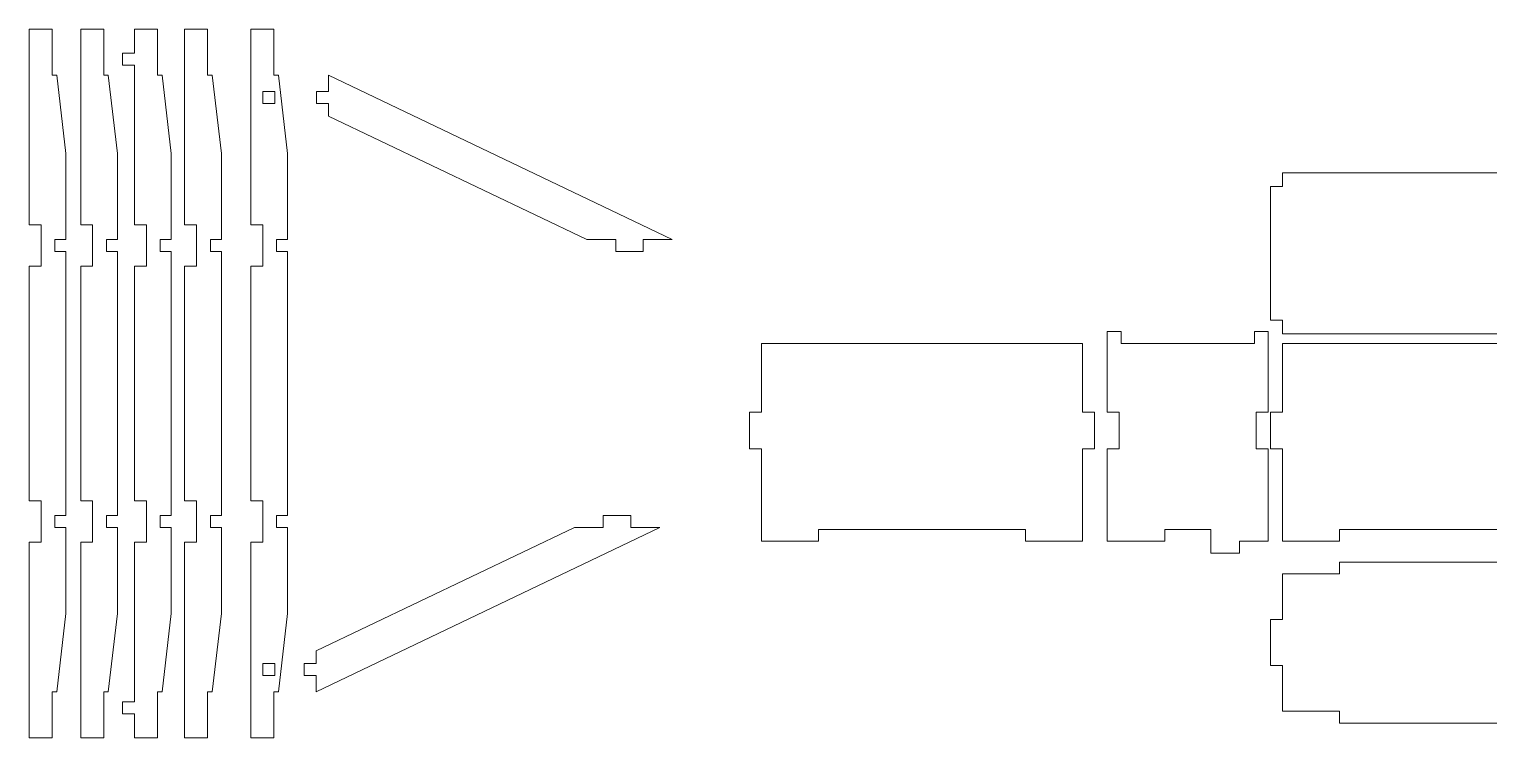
# Model space of a CAD drawing. Header units: centimetres. Extents: x -85 to 118, y -38 to 74.
# Drawn here: x -84.15 to -52.41, y 22.4 to 37.8 of the extents above; entities that cross this region are included whole.
import ezdxf

# ---------------------------------------------------------------- set-up
doc = ezdxf.new("R2010")
doc.units = ezdxf.units.CM
doc.header["$MEASUREMENT"] = 0

msp = doc.modelspace()

# ---------------------------------------------------------------- linework, layer by layer
at = {"lineweight": 9}
for points, knots in [([(-83.64603, 36.80091), (-83.64603, 36.80091), (-83.54603, 36.80091), (-83.54603, 36.80091), (-83.54603, 36.80091), (-83.54603, 36.80091), (-83.34604, 35.10101), (-83.34604, 35.10101), (-83.34604, 35.10101), (-83.34604, 35.10101), (-83.34604, 33.23112), (-83.34604, 33.23112), (-83.34604, 33.23112), (-83.34604, 33.23112), (-83.58603, 33.23112), (-83.58603, 33.23112), (-83.58603, 33.23112), (-83.58603, 33.23112), (-83.58603, 32.97113), (-83.58603, 32.97113), (-83.58603, 32.97113), (-83.58603, 32.97113), (-83.34604, 32.97113), (-83.34604, 32.97113), (-83.34604, 32.97113), (-83.34604, 32.97113), (-83.34604, 27.23147), (-83.34604, 27.23147), (-83.34604, 27.23147), (-83.34604, 27.23147), (-83.58603, 27.23147), (-83.58603, 27.23147), (-83.58603, 27.23147), (-83.58603, 27.23147), (-83.58603, 26.97148), (-83.58603, 26.97148), (-83.58603, 26.97148), (-83.58603, 26.97148), (-83.34604, 26.97148), (-83.34604, 26.97148), (-83.34604, 26.97148), (-83.34604, 26.97148), (-83.34604, 25.10159), (-83.34604, 25.10159), (-83.34604, 25.10159), (-83.34604, 25.10159), (-83.54603, 23.40169), (-83.54603, 23.40169), (-83.54603, 23.40169), (-83.54603, 23.40169), (-83.64603, 23.40169), (-83.64603, 23.40169), (-83.64603, 23.40169), (-83.64603, 23.40169), (-83.64603, 22.40175), (-83.64603, 22.40175), (-83.64603, 22.40175), (-83.64603, 22.40175), (-84.14599, 22.40175), (-84.14599, 22.40175), (-84.14599, 22.40175), (-84.14599, 22.40175), (-84.14599, 26.6515), (-84.14599, 26.6515), (-84.14599, 26.6515), (-84.14599, 26.6515), (-83.88601, 26.6515), (-83.88601, 26.6515), (-83.88601, 26.6515), (-83.88601, 26.6515), (-83.88601, 27.55145), (-83.88601, 27.55145), (-83.88601, 27.55145), (-83.88601, 27.55145), (-84.14599, 27.55145), (-84.14599, 27.55145), (-84.14599, 27.55145), (-84.14599, 27.55145), (-84.14599, 32.65115), (-84.14599, 32.65115), (-84.14599, 32.65115), (-84.14599, 32.65115), (-83.88601, 32.65115), (-83.88601, 32.65115), (-83.88601, 32.65115), (-83.88601, 32.65115), (-83.88601, 33.5511), (-83.88601, 33.5511), (-83.88601, 33.5511), (-83.88601, 33.5511), (-84.14599, 33.5511), (-84.14599, 33.5511), (-84.14599, 33.5511), (-84.14599, 33.5511), (-84.14599, 37.80085), (-84.14599, 37.80085), (-84.14599, 37.80085), (-84.14599, 37.80085), (-83.64603, 37.80085), (-83.64603, 37.80085), (-83.64603, 37.80085), (-83.64603, 37.80085), (-83.64603, 36.80091), (-83.64603, 36.80091)], [0, 0, 0, 0, 0.03703704, 0.03703704, 0.03703704, 0.03703704, 0.07407407, 0.07407407, 0.07407407, 0.07407407, 0.11111111, 0.11111111, 0.11111111, 0.11111111, 0.14814815, 0.14814815, 0.14814815, 0.14814815, 0.18518519, 0.18518519, 0.18518519, 0.18518519, 0.22222222, 0.22222222, 0.22222222, 0.22222222, 0.25925926, 0.25925926, 0.25925926, 0.25925926, 0.2962963, 0.2962963, 0.2962963, 0.2962963, 0.33333333, 0.33333333, 0.33333333, 0.33333333, 0.37037037, 0.37037037, 0.37037037, 0.37037037, 0.40740741, 0.40740741, 0.40740741, 0.40740741, 0.44444444, 0.44444444, 0.44444444, 0.44444444, 0.48148148, 0.48148148, 0.48148148, 0.48148148, 0.51851852, 0.51851852, 0.51851852, 0.51851852, 0.55555556, 0.55555556, 0.55555556, 0.55555556, 0.59259259, 0.59259259, 0.59259259, 0.59259259, 0.62962963, 0.62962963, 0.62962963, 0.62962963, 0.66666667, 0.66666667, 0.66666667, 0.66666667, 0.7037037, 0.7037037, 0.7037037, 0.7037037, 0.74074074, 0.74074074, 0.74074074, 0.74074074, 0.77777778, 0.77777778, 0.77777778, 0.77777778, 0.81481481, 0.81481481, 0.81481481, 0.81481481, 0.85185185, 0.85185185, 0.85185185, 0.85185185, 0.88888889, 0.88888889, 0.88888889, 0.88888889, 0.92592593, 0.92592593, 0.92592593, 0.92592593, 1, 1, 1, 1]), ([(-82.52609, 37.80085), (-82.52609, 37.80085), (-82.52609, 36.80091), (-82.52609, 36.80091), (-82.52609, 36.80091), (-82.52609, 36.80091), (-82.4261, 36.80091), (-82.4261, 36.80091), (-82.4261, 36.80091), (-82.4261, 36.80091), (-82.22611, 35.10101), (-82.22611, 35.10101), (-82.22611, 35.10101), (-82.22611, 35.10101), (-82.22611, 33.23112), (-82.22611, 33.23112), (-82.22611, 33.23112), (-82.22611, 33.23112), (-82.46609, 33.23112), (-82.46609, 33.23112), (-82.46609, 33.23112), (-82.46609, 33.23112), (-82.46609, 32.97113), (-82.46609, 32.97113), (-82.46609, 32.97113), (-82.46609, 32.97113), (-82.22611, 32.97113), (-82.22611, 32.97113), (-82.22611, 32.97113), (-82.22611, 32.97113), (-82.22611, 27.23147), (-82.22611, 27.23147), (-82.22611, 27.23147), (-82.22611, 27.23147), (-82.46609, 27.23147), (-82.46609, 27.23147), (-82.46609, 27.23147), (-82.46609, 27.23147), (-82.46609, 26.97148), (-82.46609, 26.97148), (-82.46609, 26.97148), (-82.46609, 26.97148), (-82.22611, 26.97148), (-82.22611, 26.97148), (-82.22611, 26.97148), (-82.22611, 26.97148), (-82.22611, 25.10159), (-82.22611, 25.10159), (-82.22611, 25.10159), (-82.22611, 25.10159), (-82.4261, 23.40169), (-82.4261, 23.40169), (-82.4261, 23.40169), (-82.4261, 23.40169), (-82.52609, 23.40169), (-82.52609, 23.40169), (-82.52609, 23.40169), (-82.52609, 23.40169), (-82.52609, 22.40175), (-82.52609, 22.40175), (-82.52609, 22.40175), (-82.52609, 22.40175), (-83.02606, 22.40175), (-83.02606, 22.40175), (-83.02606, 22.40175), (-83.02606, 22.40175), (-83.02606, 26.6515), (-83.02606, 26.6515), (-83.02606, 26.6515), (-83.02606, 26.6515), (-82.76608, 26.6515), (-82.76608, 26.6515), (-82.76608, 26.6515), (-82.76608, 26.6515), (-82.76608, 27.55145), (-82.76608, 27.55145), (-82.76608, 27.55145), (-82.76608, 27.55145), (-83.02606, 27.55145), (-83.02606, 27.55145), (-83.02606, 27.55145), (-83.02606, 27.55145), (-83.02606, 32.65115), (-83.02606, 32.65115), (-83.02606, 32.65115), (-83.02606, 32.65115), (-82.76608, 32.65115), (-82.76608, 32.65115), (-82.76608, 32.65115), (-82.76608, 32.65115), (-82.76608, 33.5511), (-82.76608, 33.5511), (-82.76608, 33.5511), (-82.76608, 33.5511), (-83.02606, 33.5511), (-83.02606, 33.5511), (-83.02606, 33.5511), (-83.02606, 33.5511), (-83.02606, 37.80085), (-83.02606, 37.80085), (-83.02606, 37.80085), (-83.02606, 37.80085), (-82.52609, 37.80085), (-82.52609, 37.80085)], [0, 0, 0, 0, 0.03703704, 0.03703704, 0.03703704, 0.03703704, 0.07407407, 0.07407407, 0.07407407, 0.07407407, 0.11111111, 0.11111111, 0.11111111, 0.11111111, 0.14814815, 0.14814815, 0.14814815, 0.14814815, 0.18518519, 0.18518519, 0.18518519, 0.18518519, 0.22222222, 0.22222222, 0.22222222, 0.22222222, 0.25925926, 0.25925926, 0.25925926, 0.25925926, 0.2962963, 0.2962963, 0.2962963, 0.2962963, 0.33333333, 0.33333333, 0.33333333, 0.33333333, 0.37037037, 0.37037037, 0.37037037, 0.37037037, 0.40740741, 0.40740741, 0.40740741, 0.40740741, 0.44444444, 0.44444444, 0.44444444, 0.44444444, 0.48148148, 0.48148148, 0.48148148, 0.48148148, 0.51851852, 0.51851852, 0.51851852, 0.51851852, 0.55555556, 0.55555556, 0.55555556, 0.55555556, 0.59259259, 0.59259259, 0.59259259, 0.59259259, 0.62962963, 0.62962963, 0.62962963, 0.62962963, 0.66666667, 0.66666667, 0.66666667, 0.66666667, 0.7037037, 0.7037037, 0.7037037, 0.7037037, 0.74074074, 0.74074074, 0.74074074, 0.74074074, 0.77777778, 0.77777778, 0.77777778, 0.77777778, 0.81481481, 0.81481481, 0.81481481, 0.81481481, 0.85185185, 0.85185185, 0.85185185, 0.85185185, 0.88888889, 0.88888889, 0.88888889, 0.88888889, 0.92592593, 0.92592593, 0.92592593, 0.92592593, 1, 1, 1, 1]), ([(-81.25616, 36.80091), (-81.25616, 36.80091), (-81.35616, 36.80091), (-81.35616, 36.80091), (-81.35616, 36.80091), (-81.35616, 36.80091), (-81.35616, 37.80085), (-81.35616, 37.80085), (-81.35616, 37.80085), (-81.35616, 37.80085), (-81.85613, 37.80085), (-81.85613, 37.80085), (-81.85613, 37.80085), (-81.85613, 37.80085), (-81.85613, 37.28088), (-81.85613, 37.28088), (-81.85613, 37.28088), (-81.85613, 37.28088), (-82.11612, 37.28088), (-82.11612, 37.28088), (-82.11612, 37.28088), (-82.11612, 37.28088), (-82.11612, 37.0209), (-82.11612, 37.0209), (-82.11612, 37.0209), (-82.11612, 37.0209), (-81.85613, 37.0209), (-81.85613, 37.0209), (-81.85613, 37.0209), (-81.85613, 37.0209), (-81.85613, 33.5511), (-81.85613, 33.5511), (-81.85613, 33.5511), (-81.85613, 33.5511), (-81.59615, 33.5511), (-81.59615, 33.5511), (-81.59615, 33.5511), (-81.59615, 33.5511), (-81.59615, 32.65115), (-81.59615, 32.65115), (-81.59615, 32.65115), (-81.59615, 32.65115), (-81.85613, 32.65115), (-81.85613, 32.65115), (-81.85613, 32.65115), (-81.85613, 32.65115), (-81.85613, 27.55145), (-81.85613, 27.55145), (-81.85613, 27.55145), (-81.85613, 27.55145), (-81.59615, 27.55145), (-81.59615, 27.55145), (-81.59615, 27.55145), (-81.59615, 27.55145), (-81.59615, 26.6515), (-81.59615, 26.6515), (-81.59615, 26.6515), (-81.59615, 26.6515), (-81.85613, 26.6515), (-81.85613, 26.6515), (-81.85613, 26.6515), (-81.85613, 26.6515), (-81.85613, 23.1817), (-81.85613, 23.1817), (-81.85613, 23.1817), (-81.85613, 23.1817), (-82.11612, 23.1817), (-82.11612, 23.1817), (-82.11612, 23.1817), (-82.11612, 23.1817), (-82.11612, 22.92172), (-82.11612, 22.92172), (-82.11612, 22.92172), (-82.11612, 22.92172), (-81.85613, 22.92172), (-81.85613, 22.92172), (-81.85613, 22.92172), (-81.85613, 22.92172), (-81.85613, 22.40175), (-81.85613, 22.40175), (-81.85613, 22.40175), (-81.85613, 22.40175), (-81.35616, 22.40175), (-81.35616, 22.40175), (-81.35616, 22.40175), (-81.35616, 22.40175), (-81.35616, 23.40169), (-81.35616, 23.40169), (-81.35616, 23.40169), (-81.35616, 23.40169), (-81.25616, 23.40169), (-81.25616, 23.40169), (-81.25616, 23.40169), (-81.25616, 23.40169), (-81.05618, 25.10159), (-81.05618, 25.10159), (-81.05618, 25.10159), (-81.05618, 25.10159), (-81.05618, 26.97148), (-81.05618, 26.97148), (-81.05618, 26.97148), (-81.05618, 26.97148), (-81.29616, 26.97148), (-81.29616, 26.97148), (-81.29616, 26.97148), (-81.29616, 26.97148), (-81.29616, 27.23147), (-81.29616, 27.23147), (-81.29616, 27.23147), (-81.29616, 27.23147), (-81.05618, 27.23147), (-81.05618, 27.23147), (-81.05618, 27.23147), (-81.05618, 27.23147), (-81.05618, 32.97113), (-81.05618, 32.97113), (-81.05618, 32.97113), (-81.05618, 32.97113), (-81.29616, 32.97113), (-81.29616, 32.97113), (-81.29616, 32.97113), (-81.29616, 32.97113), (-81.29616, 33.23112), (-81.29616, 33.23112), (-81.29616, 33.23112), (-81.29616, 33.23112), (-81.05618, 33.23112), (-81.05618, 33.23112), (-81.05618, 33.23112), (-81.05618, 33.23112), (-81.05618, 35.10101), (-81.05618, 35.10101), (-81.05618, 35.10101), (-81.05618, 35.10101), (-81.25616, 36.80091), (-81.25616, 36.80091)], [0, 0, 0, 0, 0.02857143, 0.02857143, 0.02857143, 0.02857143, 0.05714286, 0.05714286, 0.05714286, 0.05714286, 0.08571429, 0.08571429, 0.08571429, 0.08571429, 0.11428571, 0.11428571, 0.11428571, 0.11428571, 0.14285714, 0.14285714, 0.14285714, 0.14285714, 0.17142857, 0.17142857, 0.17142857, 0.17142857, 0.2, 0.2, 0.2, 0.2, 0.22857143, 0.22857143, 0.22857143, 0.22857143, 0.25714286, 0.25714286, 0.25714286, 0.25714286, 0.28571429, 0.28571429, 0.28571429, 0.28571429, 0.31428571, 0.31428571, 0.31428571, 0.31428571, 0.34285714, 0.34285714, 0.34285714, 0.34285714, 0.37142857, 0.37142857, 0.37142857, 0.37142857, 0.4, 0.4, 0.4, 0.4, 0.42857143, 0.42857143, 0.42857143, 0.42857143, 0.45714286, 0.45714286, 0.45714286, 0.45714286, 0.48571429, 0.48571429, 0.48571429, 0.48571429, 0.51428571, 0.51428571, 0.51428571, 0.51428571, 0.54285714, 0.54285714, 0.54285714, 0.54285714, 0.57142857, 0.57142857, 0.57142857, 0.57142857, 0.6, 0.6, 0.6, 0.6, 0.62857143, 0.62857143, 0.62857143, 0.62857143, 0.65714286, 0.65714286, 0.65714286, 0.65714286, 0.68571429, 0.68571429, 0.68571429, 0.68571429, 0.71428571, 0.71428571, 0.71428571, 0.71428571, 0.74285714, 0.74285714, 0.74285714, 0.74285714, 0.77142857, 0.77142857, 0.77142857, 0.77142857, 0.8, 0.8, 0.8, 0.8, 0.82857143, 0.82857143, 0.82857143, 0.82857143, 0.85714286, 0.85714286, 0.85714286, 0.85714286, 0.88571429, 0.88571429, 0.88571429, 0.88571429, 0.91428571, 0.91428571, 0.91428571, 0.91428571, 0.94285714, 0.94285714, 0.94285714, 0.94285714, 1, 1, 1, 1]), ([(-80.26622, 36.80091), (-80.26622, 36.80091), (-80.16623, 36.80091), (-80.16623, 36.80091), (-80.16623, 36.80091), (-80.16623, 36.80091), (-79.96624, 35.10101), (-79.96624, 35.10101), (-79.96624, 35.10101), (-79.96624, 35.10101), (-79.96624, 33.23112), (-79.96624, 33.23112), (-79.96624, 33.23112), (-79.96624, 33.23112), (-80.20623, 33.23112), (-80.20623, 33.23112), (-80.20623, 33.23112), (-80.20623, 33.23112), (-80.20623, 32.97113), (-80.20623, 32.97113), (-80.20623, 32.97113), (-80.20623, 32.97113), (-79.96624, 32.97113), (-79.96624, 32.97113), (-79.96624, 32.97113), (-79.96624, 32.97113), (-79.96624, 27.23147), (-79.96624, 27.23147), (-79.96624, 27.23147), (-79.96624, 27.23147), (-80.20623, 27.23147), (-80.20623, 27.23147), (-80.20623, 27.23147), (-80.20623, 27.23147), (-80.20623, 26.97148), (-80.20623, 26.97148), (-80.20623, 26.97148), (-80.20623, 26.97148), (-79.96624, 26.97148), (-79.96624, 26.97148), (-79.96624, 26.97148), (-79.96624, 26.97148), (-79.96624, 25.10159), (-79.96624, 25.10159), (-79.96624, 25.10159), (-79.96624, 25.10159), (-80.16623, 23.40169), (-80.16623, 23.40169), (-80.16623, 23.40169), (-80.16623, 23.40169), (-80.26622, 23.40169), (-80.26622, 23.40169), (-80.26622, 23.40169), (-80.26622, 23.40169), (-80.26622, 22.40175), (-80.26622, 22.40175), (-80.26622, 22.40175), (-80.26622, 22.40175), (-80.76619, 22.40175), (-80.76619, 22.40175), (-80.76619, 22.40175), (-80.76619, 22.40175), (-80.76619, 26.6515), (-80.76619, 26.6515), (-80.76619, 26.6515), (-80.76619, 26.6515), (-80.50621, 26.6515), (-80.50621, 26.6515), (-80.50621, 26.6515), (-80.50621, 26.6515), (-80.50621, 27.55145), (-80.50621, 27.55145), (-80.50621, 27.55145), (-80.50621, 27.55145), (-80.76619, 27.55145), (-80.76619, 27.55145), (-80.76619, 27.55145), (-80.76619, 27.55145), (-80.76619, 32.65115), (-80.76619, 32.65115), (-80.76619, 32.65115), (-80.76619, 32.65115), (-80.50621, 32.65115), (-80.50621, 32.65115), (-80.50621, 32.65115), (-80.50621, 32.65115), (-80.50621, 33.5511), (-80.50621, 33.5511), (-80.50621, 33.5511), (-80.50621, 33.5511), (-80.76619, 33.5511), (-80.76619, 33.5511), (-80.76619, 33.5511), (-80.76619, 33.5511), (-80.76619, 37.80085), (-80.76619, 37.80085), (-80.76619, 37.80085), (-80.76619, 37.80085), (-80.26622, 37.80085), (-80.26622, 37.80085), (-80.26622, 37.80085), (-80.26622, 37.80085), (-80.26622, 36.80091), (-80.26622, 36.80091)], [0, 0, 0, 0, 0.03703704, 0.03703704, 0.03703704, 0.03703704, 0.07407407, 0.07407407, 0.07407407, 0.07407407, 0.11111111, 0.11111111, 0.11111111, 0.11111111, 0.14814815, 0.14814815, 0.14814815, 0.14814815, 0.18518519, 0.18518519, 0.18518519, 0.18518519, 0.22222222, 0.22222222, 0.22222222, 0.22222222, 0.25925926, 0.25925926, 0.25925926, 0.25925926, 0.2962963, 0.2962963, 0.2962963, 0.2962963, 0.33333333, 0.33333333, 0.33333333, 0.33333333, 0.37037037, 0.37037037, 0.37037037, 0.37037037, 0.40740741, 0.40740741, 0.40740741, 0.40740741, 0.44444444, 0.44444444, 0.44444444, 0.44444444, 0.48148148, 0.48148148, 0.48148148, 0.48148148, 0.51851852, 0.51851852, 0.51851852, 0.51851852, 0.55555556, 0.55555556, 0.55555556, 0.55555556, 0.59259259, 0.59259259, 0.59259259, 0.59259259, 0.62962963, 0.62962963, 0.62962963, 0.62962963, 0.66666667, 0.66666667, 0.66666667, 0.66666667, 0.7037037, 0.7037037, 0.7037037, 0.7037037, 0.74074074, 0.74074074, 0.74074074, 0.74074074, 0.77777778, 0.77777778, 0.77777778, 0.77777778, 0.81481481, 0.81481481, 0.81481481, 0.81481481, 0.85185185, 0.85185185, 0.85185185, 0.85185185, 0.88888889, 0.88888889, 0.88888889, 0.88888889, 0.92592593, 0.92592593, 0.92592593, 0.92592593, 1, 1, 1, 1]), ([(-79.32628, 26.6515), (-79.32628, 26.6515), (-79.06629, 26.6515), (-79.06629, 26.6515), (-79.06629, 26.6515), (-79.06629, 26.6515), (-79.06629, 27.55145), (-79.06629, 27.55145), (-79.06629, 27.55145), (-79.06629, 27.55145), (-79.32628, 27.55145), (-79.32628, 27.55145), (-79.32628, 27.55145), (-79.32628, 27.55145), (-79.32628, 32.65115), (-79.32628, 32.65115), (-79.32628, 32.65115), (-79.32628, 32.65115), (-79.06629, 32.65115), (-79.06629, 32.65115), (-79.06629, 32.65115), (-79.06629, 32.65115), (-79.06629, 33.5511), (-79.06629, 33.5511), (-79.06629, 33.5511), (-79.06629, 33.5511), (-79.32628, 33.5511), (-79.32628, 33.5511), (-79.32628, 33.5511), (-79.32628, 33.5511), (-79.32628, 37.80085), (-79.32628, 37.80085), (-79.32628, 37.80085), (-79.32628, 37.80085), (-78.82631, 37.80085), (-78.82631, 37.80085), (-78.82631, 37.80085), (-78.82631, 37.80085), (-78.82631, 36.80091), (-78.82631, 36.80091), (-78.82631, 36.80091), (-78.82631, 36.80091), (-78.72631, 36.80091), (-78.72631, 36.80091), (-78.72631, 36.80091), (-78.72631, 36.80091), (-78.52632, 35.10101), (-78.52632, 35.10101), (-78.52632, 35.10101), (-78.52632, 35.10101), (-78.52632, 33.23112), (-78.52632, 33.23112), (-78.52632, 33.23112), (-78.52632, 33.23112), (-78.76631, 33.23112), (-78.76631, 33.23112), (-78.76631, 33.23112), (-78.76631, 33.23112), (-78.76631, 32.97113), (-78.76631, 32.97113), (-78.76631, 32.97113), (-78.76631, 32.97113), (-78.52632, 32.97113), (-78.52632, 32.97113), (-78.52632, 32.97113), (-78.52632, 32.97113), (-78.52632, 27.23147), (-78.52632, 27.23147), (-78.52632, 27.23147), (-78.52632, 27.23147), (-78.76631, 27.23147), (-78.76631, 27.23147), (-78.76631, 27.23147), (-78.76631, 27.23147), (-78.76631, 26.97148), (-78.76631, 26.97148), (-78.76631, 26.97148), (-78.76631, 26.97148), (-78.52632, 26.97148), (-78.52632, 26.97148), (-78.52632, 26.97148), (-78.52632, 26.97148), (-78.52632, 25.10159), (-78.52632, 25.10159), (-78.52632, 25.10159), (-78.52632, 25.10159), (-78.72631, 23.40169), (-78.72631, 23.40169), (-78.72631, 23.40169), (-78.72631, 23.40169), (-78.82631, 23.40169), (-78.82631, 23.40169), (-78.82631, 23.40169), (-78.82631, 23.40169), (-78.82631, 22.40175), (-78.82631, 22.40175), (-78.82631, 22.40175), (-78.82631, 22.40175), (-79.32628, 22.40175), (-79.32628, 22.40175), (-79.32628, 22.40175), (-79.32628, 22.40175), (-79.32628, 26.6515), (-79.32628, 26.6515)], [0, 0, 0, 0, 0.03703704, 0.03703704, 0.03703704, 0.03703704, 0.07407407, 0.07407407, 0.07407407, 0.07407407, 0.11111111, 0.11111111, 0.11111111, 0.11111111, 0.14814815, 0.14814815, 0.14814815, 0.14814815, 0.18518519, 0.18518519, 0.18518519, 0.18518519, 0.22222222, 0.22222222, 0.22222222, 0.22222222, 0.25925926, 0.25925926, 0.25925926, 0.25925926, 0.2962963, 0.2962963, 0.2962963, 0.2962963, 0.33333333, 0.33333333, 0.33333333, 0.33333333, 0.37037037, 0.37037037, 0.37037037, 0.37037037, 0.40740741, 0.40740741, 0.40740741, 0.40740741, 0.44444444, 0.44444444, 0.44444444, 0.44444444, 0.48148148, 0.48148148, 0.48148148, 0.48148148, 0.51851852, 0.51851852, 0.51851852, 0.51851852, 0.55555556, 0.55555556, 0.55555556, 0.55555556, 0.59259259, 0.59259259, 0.59259259, 0.59259259, 0.62962963, 0.62962963, 0.62962963, 0.62962963, 0.66666667, 0.66666667, 0.66666667, 0.66666667, 0.7037037, 0.7037037, 0.7037037, 0.7037037, 0.74074074, 0.74074074, 0.74074074, 0.74074074, 0.77777778, 0.77777778, 0.77777778, 0.77777778, 0.81481481, 0.81481481, 0.81481481, 0.81481481, 0.85185185, 0.85185185, 0.85185185, 0.85185185, 0.88888889, 0.88888889, 0.88888889, 0.88888889, 0.92592593, 0.92592593, 0.92592593, 0.92592593, 1, 1, 1, 1]), ([(-77.63637, 35.91429), (-77.63637, 35.91429), (-77.63637, 36.18427), (-77.63637, 36.18427), (-77.63637, 36.18427), (-77.63637, 36.18427), (-77.89636, 36.18427), (-77.89636, 36.18427), (-77.89636, 36.18427), (-77.89636, 36.18427), (-77.89636, 36.44425), (-77.89636, 36.44425), (-77.89636, 36.44425), (-77.89636, 36.44425), (-77.63637, 36.44425), (-77.63637, 36.44425), (-77.63637, 36.44425), (-77.63637, 36.44425), (-77.63637, 36.80091), (-77.63637, 36.80091), (-77.63637, 36.80091), (-77.63637, 36.80091), (-70.16727, 33.23112), (-70.16727, 33.23112), (-70.16727, 33.23112), (-70.16727, 33.23112), (-70.79484, 33.23112), (-70.79484, 33.23112), (-70.79484, 33.23112), (-70.79484, 33.23112), (-70.79484, 32.97113), (-70.79484, 32.97113), (-70.79484, 32.97113), (-70.79484, 32.97113), (-71.3948, 32.97113), (-71.3948, 32.97113), (-71.3948, 32.97113), (-71.3948, 32.97113), (-71.3948, 33.23112), (-71.3948, 33.23112), (-71.3948, 33.23112), (-71.3948, 33.23112), (-72.02236, 33.23112), (-72.02236, 33.23112), (-72.02236, 33.23112), (-72.02236, 33.23112), (-77.63637, 35.91429), (-77.63637, 35.91429)], [0, 0, 0, 0, 0.07692308, 0.07692308, 0.07692308, 0.07692308, 0.15384615, 0.15384615, 0.15384615, 0.15384615, 0.23076923, 0.23076923, 0.23076923, 0.23076923, 0.30769231, 0.30769231, 0.30769231, 0.30769231, 0.38461538, 0.38461538, 0.38461538, 0.38461538, 0.46153846, 0.46153846, 0.46153846, 0.46153846, 0.53846154, 0.53846154, 0.53846154, 0.53846154, 0.61538462, 0.61538462, 0.61538462, 0.61538462, 0.69230769, 0.69230769, 0.69230769, 0.69230769, 0.76923077, 0.76923077, 0.76923077, 0.76923077, 0.84615385, 0.84615385, 0.84615385, 0.84615385, 1, 1, 1, 1]), ([(-78.80631, 36.44425), (-78.80631, 36.44425), (-79.06629, 36.44425), (-79.06629, 36.44425), (-79.06629, 36.44425), (-79.06629, 36.44425), (-79.06629, 36.18427), (-79.06629, 36.18427), (-79.06629, 36.18427), (-79.06629, 36.18427), (-78.80631, 36.18427), (-78.80631, 36.18427), (-78.80631, 36.18427), (-78.80631, 36.18427), (-78.80631, 36.44425), (-78.80631, 36.44425)], [0, 0, 0, 0, 0.2, 0.2, 0.2, 0.2, 0.4, 0.4, 0.4, 0.4, 0.6, 0.6, 0.6, 0.6, 1, 1, 1, 1]), ([(-56.89744, 31.48122), (-56.89744, 31.48122), (-56.89744, 31.18124), (-56.89744, 31.18124), (-56.89744, 31.18124), (-56.89744, 31.18124), (-49.91785, 31.18124), (-49.91785, 31.18124), (-49.91785, 31.18124), (-49.91785, 31.18124), (-49.91785, 31.48122), (-49.91785, 31.48122), (-49.91785, 31.48122), (-49.91785, 31.48122), (-49.65787, 31.48122), (-49.65787, 31.48122), (-49.65787, 31.48122), (-49.65787, 31.48122), (-49.65787, 34.38105), (-49.65787, 34.38105), (-49.65787, 34.38105), (-49.65787, 34.38105), (-49.91785, 34.38105), (-49.91785, 34.38105), (-49.91785, 34.38105), (-49.91785, 34.38105), (-49.91785, 34.68103), (-49.91785, 34.68103), (-49.91785, 34.68103), (-49.91785, 34.68103), (-56.89744, 34.68103), (-56.89744, 34.68103), (-56.89744, 34.68103), (-56.89744, 34.68103), (-56.89744, 34.38105), (-56.89744, 34.38105), (-56.89744, 34.38105), (-56.89744, 34.38105), (-57.15743, 34.38105), (-57.15743, 34.38105), (-57.15743, 34.38105), (-57.15743, 34.38105), (-57.15743, 31.48122), (-57.15743, 31.48122), (-57.15743, 31.48122), (-57.15743, 31.48122), (-56.89744, 31.48122), (-56.89744, 31.48122)], [0, 0, 0, 0, 0.07692308, 0.07692308, 0.07692308, 0.07692308, 0.15384615, 0.15384615, 0.15384615, 0.15384615, 0.23076923, 0.23076923, 0.23076923, 0.23076923, 0.30769231, 0.30769231, 0.30769231, 0.30769231, 0.38461538, 0.38461538, 0.38461538, 0.38461538, 0.46153846, 0.46153846, 0.46153846, 0.46153846, 0.53846154, 0.53846154, 0.53846154, 0.53846154, 0.61538462, 0.61538462, 0.61538462, 0.61538462, 0.69230769, 0.69230769, 0.69230769, 0.69230769, 0.76923077, 0.76923077, 0.76923077, 0.76923077, 0.84615385, 0.84615385, 0.84615385, 0.84615385, 1, 1, 1, 1]), ([(-60.44724, 28.68138), (-60.44724, 28.68138), (-60.44724, 29.48134), (-60.44724, 29.48134), (-60.44724, 29.48134), (-60.44724, 29.48134), (-60.70722, 29.48134), (-60.70722, 29.48134), (-60.70722, 29.48134), (-60.70722, 29.48134), (-60.70722, 31.23123), (-60.70722, 31.23123), (-60.70722, 31.23123), (-60.70722, 31.23123), (-60.40724, 31.23123), (-60.40724, 31.23123), (-60.40724, 31.23123), (-60.40724, 31.23123), (-60.40724, 30.97125), (-60.40724, 30.97125), (-60.40724, 30.97125), (-60.40724, 30.97125), (-57.50741, 30.97125), (-57.50741, 30.97125), (-57.50741, 30.97125), (-57.50741, 30.97125), (-57.50741, 31.23123), (-57.50741, 31.23123), (-57.50741, 31.23123), (-57.50741, 31.23123), (-57.20742, 31.23123), (-57.20742, 31.23123), (-57.20742, 31.23123), (-57.20742, 31.23123), (-57.20742, 29.48134), (-57.20742, 29.48134), (-57.20742, 29.48134), (-57.20742, 29.48134), (-57.46741, 29.48134), (-57.46741, 29.48134), (-57.46741, 29.48134), (-57.46741, 29.48134), (-57.46741, 28.68138), (-57.46741, 28.68138), (-57.46741, 28.68138), (-57.46741, 28.68138), (-57.20742, 28.68138), (-57.20742, 28.68138), (-57.20742, 28.68138), (-57.20742, 28.68138), (-57.20742, 26.6715), (-57.20742, 26.6715), (-57.20742, 26.6715), (-57.20742, 26.6715), (-57.83239, 26.6715), (-57.83239, 26.6715), (-57.83239, 26.6715), (-57.83239, 26.6715), (-57.83239, 26.41151), (-57.83239, 26.41151), (-57.83239, 26.41151), (-57.83239, 26.41151), (-58.45735, 26.41151), (-58.45735, 26.41151), (-58.45735, 26.41151), (-58.45735, 26.41151), (-58.45735, 26.93148), (-58.45735, 26.93148), (-58.45735, 26.93148), (-58.45735, 26.93148), (-59.45729, 26.93148), (-59.45729, 26.93148), (-59.45729, 26.93148), (-59.45729, 26.93148), (-59.45729, 26.6715), (-59.45729, 26.6715), (-59.45729, 26.6715), (-59.45729, 26.6715), (-60.70722, 26.6715), (-60.70722, 26.6715), (-60.70722, 26.6715), (-60.70722, 26.6715), (-60.70722, 28.68138), (-60.70722, 28.68138), (-60.70722, 28.68138), (-60.70722, 28.68138), (-60.44724, 28.68138), (-60.44724, 28.68138)], [0, 0, 0, 0, 0.04347826, 0.04347826, 0.04347826, 0.04347826, 0.08695652, 0.08695652, 0.08695652, 0.08695652, 0.13043478, 0.13043478, 0.13043478, 0.13043478, 0.17391304, 0.17391304, 0.17391304, 0.17391304, 0.2173913, 0.2173913, 0.2173913, 0.2173913, 0.26086957, 0.26086957, 0.26086957, 0.26086957, 0.30434783, 0.30434783, 0.30434783, 0.30434783, 0.34782609, 0.34782609, 0.34782609, 0.34782609, 0.39130435, 0.39130435, 0.39130435, 0.39130435, 0.43478261, 0.43478261, 0.43478261, 0.43478261, 0.47826087, 0.47826087, 0.47826087, 0.47826087, 0.52173913, 0.52173913, 0.52173913, 0.52173913, 0.56521739, 0.56521739, 0.56521739, 0.56521739, 0.60869565, 0.60869565, 0.60869565, 0.60869565, 0.65217391, 0.65217391, 0.65217391, 0.65217391, 0.69565217, 0.69565217, 0.69565217, 0.69565217, 0.73913043, 0.73913043, 0.73913043, 0.73913043, 0.7826087, 0.7826087, 0.7826087, 0.7826087, 0.82608696, 0.82608696, 0.82608696, 0.82608696, 0.86956522, 0.86956522, 0.86956522, 0.86956522, 0.91304348, 0.91304348, 0.91304348, 0.91304348, 1, 1, 1, 1]), ([(-62.48712, 26.6715), (-62.48712, 26.6715), (-61.24719, 26.6715), (-61.24719, 26.6715), (-61.24719, 26.6715), (-61.24719, 26.6715), (-61.24719, 28.68138), (-61.24719, 28.68138), (-61.24719, 28.68138), (-61.24719, 28.68138), (-60.9872, 28.68138), (-60.9872, 28.68138), (-60.9872, 28.68138), (-60.9872, 28.68138), (-60.9872, 29.48134), (-60.9872, 29.48134), (-60.9872, 29.48134), (-60.9872, 29.48134), (-61.24719, 29.48134), (-61.24719, 29.48134), (-61.24719, 29.48134), (-61.24719, 29.48134), (-61.24719, 30.97125), (-61.24719, 30.97125), (-61.24719, 30.97125), (-61.24719, 30.97125), (-68.22678, 30.97125), (-68.22678, 30.97125), (-68.22678, 30.97125), (-68.22678, 30.97125), (-68.22678, 29.48134), (-68.22678, 29.48134), (-68.22678, 29.48134), (-68.22678, 29.48134), (-68.48677, 29.48134), (-68.48677, 29.48134), (-68.48677, 29.48134), (-68.48677, 29.48134), (-68.48677, 28.68138), (-68.48677, 28.68138), (-68.48677, 28.68138), (-68.48677, 28.68138), (-68.22678, 28.68138), (-68.22678, 28.68138), (-68.22678, 28.68138), (-68.22678, 28.68138), (-68.22678, 26.6715), (-68.22678, 26.6715), (-68.22678, 26.6715), (-68.22678, 26.6715), (-66.98685, 26.6715), (-66.98685, 26.6715), (-66.98685, 26.6715), (-66.98685, 26.6715), (-66.98685, 26.93148), (-66.98685, 26.93148), (-66.98685, 26.93148), (-66.98685, 26.93148), (-62.48712, 26.93148), (-62.48712, 26.93148), (-62.48712, 26.93148), (-62.48712, 26.93148), (-62.48712, 26.6715), (-62.48712, 26.6715)], [0, 0, 0, 0, 0.05882353, 0.05882353, 0.05882353, 0.05882353, 0.11764706, 0.11764706, 0.11764706, 0.11764706, 0.17647059, 0.17647059, 0.17647059, 0.17647059, 0.23529412, 0.23529412, 0.23529412, 0.23529412, 0.29411765, 0.29411765, 0.29411765, 0.29411765, 0.35294118, 0.35294118, 0.35294118, 0.35294118, 0.41176471, 0.41176471, 0.41176471, 0.41176471, 0.47058824, 0.47058824, 0.47058824, 0.47058824, 0.52941176, 0.52941176, 0.52941176, 0.52941176, 0.58823529, 0.58823529, 0.58823529, 0.58823529, 0.64705882, 0.64705882, 0.64705882, 0.64705882, 0.70588235, 0.70588235, 0.70588235, 0.70588235, 0.76470588, 0.76470588, 0.76470588, 0.76470588, 0.82352941, 0.82352941, 0.82352941, 0.82352941, 0.88235294, 0.88235294, 0.88235294, 0.88235294, 1, 1, 1, 1]), ([(-55.65751, 26.6715), (-55.65751, 26.6715), (-56.89744, 26.6715), (-56.89744, 26.6715), (-56.89744, 26.6715), (-56.89744, 26.6715), (-56.89744, 28.68138), (-56.89744, 28.68138), (-56.89744, 28.68138), (-56.89744, 28.68138), (-57.15743, 28.68138), (-57.15743, 28.68138), (-57.15743, 28.68138), (-57.15743, 28.68138), (-57.15743, 29.48134), (-57.15743, 29.48134), (-57.15743, 29.48134), (-57.15743, 29.48134), (-56.89744, 29.48134), (-56.89744, 29.48134), (-56.89744, 29.48134), (-56.89744, 29.48134), (-56.89744, 30.97125), (-56.89744, 30.97125), (-56.89744, 30.97125), (-56.89744, 30.97125), (-49.91785, 30.97125), (-49.91785, 30.97125), (-49.91785, 30.97125), (-49.91785, 30.97125), (-49.91785, 29.48134), (-49.91785, 29.48134), (-49.91785, 29.48134), (-49.91785, 29.48134), (-49.65787, 29.48134), (-49.65787, 29.48134), (-49.65787, 29.48134), (-49.65787, 29.48134), (-49.65787, 28.68138), (-49.65787, 28.68138), (-49.65787, 28.68138), (-49.65787, 28.68138), (-49.91785, 28.68138), (-49.91785, 28.68138), (-49.91785, 28.68138), (-49.91785, 28.68138), (-49.91785, 26.6715), (-49.91785, 26.6715), (-49.91785, 26.6715), (-49.91785, 26.6715), (-51.15778, 26.6715), (-51.15778, 26.6715), (-51.15778, 26.6715), (-51.15778, 26.6715), (-51.15778, 26.93148), (-51.15778, 26.93148), (-51.15778, 26.93148), (-51.15778, 26.93148), (-55.65751, 26.93148), (-55.65751, 26.93148), (-55.65751, 26.93148), (-55.65751, 26.93148), (-55.65751, 26.6715), (-55.65751, 26.6715)], [0, 0, 0, 0, 0.05882353, 0.05882353, 0.05882353, 0.05882353, 0.11764706, 0.11764706, 0.11764706, 0.11764706, 0.17647059, 0.17647059, 0.17647059, 0.17647059, 0.23529412, 0.23529412, 0.23529412, 0.23529412, 0.29411765, 0.29411765, 0.29411765, 0.29411765, 0.35294118, 0.35294118, 0.35294118, 0.35294118, 0.41176471, 0.41176471, 0.41176471, 0.41176471, 0.47058824, 0.47058824, 0.47058824, 0.47058824, 0.52941176, 0.52941176, 0.52941176, 0.52941176, 0.58823529, 0.58823529, 0.58823529, 0.58823529, 0.64705882, 0.64705882, 0.64705882, 0.64705882, 0.70588235, 0.70588235, 0.70588235, 0.70588235, 0.76470588, 0.76470588, 0.76470588, 0.76470588, 0.82352941, 0.82352941, 0.82352941, 0.82352941, 0.88235294, 0.88235294, 0.88235294, 0.88235294, 1, 1, 1, 1]), ([(-72.29235, 26.97148), (-72.29235, 26.97148), (-77.90636, 24.28831), (-77.90636, 24.28831), (-77.90636, 24.28831), (-77.90636, 24.28831), (-77.90636, 24.01833), (-77.90636, 24.01833), (-77.90636, 24.01833), (-77.90636, 24.01833), (-78.16635, 24.01833), (-78.16635, 24.01833), (-78.16635, 24.01833), (-78.16635, 24.01833), (-78.16635, 23.75835), (-78.16635, 23.75835), (-78.16635, 23.75835), (-78.16635, 23.75835), (-77.90636, 23.75835), (-77.90636, 23.75835), (-77.90636, 23.75835), (-77.90636, 23.75835), (-77.90636, 23.40169), (-77.90636, 23.40169), (-77.90636, 23.40169), (-77.90636, 23.40169), (-70.43726, 26.97148), (-70.43726, 26.97148), (-70.43726, 26.97148), (-70.43726, 26.97148), (-71.06482, 26.97148), (-71.06482, 26.97148), (-71.06482, 26.97148), (-71.06482, 26.97148), (-71.06482, 27.23147), (-71.06482, 27.23147), (-71.06482, 27.23147), (-71.06482, 27.23147), (-71.66479, 27.23147), (-71.66479, 27.23147), (-71.66479, 27.23147), (-71.66479, 27.23147), (-71.66479, 26.97148), (-71.66479, 26.97148), (-71.66479, 26.97148), (-71.66479, 26.97148), (-72.29235, 26.97148), (-72.29235, 26.97148)], [0, 0, 0, 0, 0.07692308, 0.07692308, 0.07692308, 0.07692308, 0.15384615, 0.15384615, 0.15384615, 0.15384615, 0.23076923, 0.23076923, 0.23076923, 0.23076923, 0.30769231, 0.30769231, 0.30769231, 0.30769231, 0.38461538, 0.38461538, 0.38461538, 0.38461538, 0.46153846, 0.46153846, 0.46153846, 0.46153846, 0.53846154, 0.53846154, 0.53846154, 0.53846154, 0.61538462, 0.61538462, 0.61538462, 0.61538462, 0.69230769, 0.69230769, 0.69230769, 0.69230769, 0.76923077, 0.76923077, 0.76923077, 0.76923077, 0.84615385, 0.84615385, 0.84615385, 0.84615385, 1, 1, 1, 1]), ([(-56.89744, 24.9716), (-56.89744, 24.9716), (-56.89744, 25.96154), (-56.89744, 25.96154), (-56.89744, 25.96154), (-56.89744, 25.96154), (-55.65751, 25.96154), (-55.65751, 25.96154), (-55.65751, 25.96154), (-55.65751, 25.96154), (-55.65751, 26.22153), (-55.65751, 26.22153), (-55.65751, 26.22153), (-55.65751, 26.22153), (-51.15778, 26.22153), (-51.15778, 26.22153), (-51.15778, 26.22153), (-51.15778, 26.22153), (-51.15778, 25.96154), (-51.15778, 25.96154), (-51.15778, 25.96154), (-51.15778, 25.96154), (-49.91785, 25.96154), (-49.91785, 25.96154), (-49.91785, 25.96154), (-49.91785, 25.96154), (-49.91785, 24.9716), (-49.91785, 24.9716), (-49.91785, 24.9716), (-49.91785, 24.9716), (-49.65787, 24.9716), (-49.65787, 24.9716), (-49.65787, 24.9716), (-49.65787, 24.9716), (-49.65787, 23.97166), (-49.65787, 23.97166), (-49.65787, 23.97166), (-49.65787, 23.97166), (-49.91785, 23.97166), (-49.91785, 23.97166), (-49.91785, 23.97166), (-49.91785, 23.97166), (-49.91785, 22.98172), (-49.91785, 22.98172), (-49.91785, 22.98172), (-49.91785, 22.98172), (-51.15778, 22.98172), (-51.15778, 22.98172), (-51.15778, 22.98172), (-51.15778, 22.98172), (-51.15778, 22.72173), (-51.15778, 22.72173), (-51.15778, 22.72173), (-51.15778, 22.72173), (-55.65751, 22.72173), (-55.65751, 22.72173), (-55.65751, 22.72173), (-55.65751, 22.72173), (-55.65751, 22.98172), (-55.65751, 22.98172), (-55.65751, 22.98172), (-55.65751, 22.98172), (-56.89744, 22.98172), (-56.89744, 22.98172), (-56.89744, 22.98172), (-56.89744, 22.98172), (-56.89744, 23.97166), (-56.89744, 23.97166), (-56.89744, 23.97166), (-56.89744, 23.97166), (-57.15743, 23.97166), (-57.15743, 23.97166), (-57.15743, 23.97166), (-57.15743, 23.97166), (-57.15743, 24.9716), (-57.15743, 24.9716), (-57.15743, 24.9716), (-57.15743, 24.9716), (-56.89744, 24.9716), (-56.89744, 24.9716)], [0, 0, 0, 0, 0.04761905, 0.04761905, 0.04761905, 0.04761905, 0.0952381, 0.0952381, 0.0952381, 0.0952381, 0.14285714, 0.14285714, 0.14285714, 0.14285714, 0.19047619, 0.19047619, 0.19047619, 0.19047619, 0.23809524, 0.23809524, 0.23809524, 0.23809524, 0.28571429, 0.28571429, 0.28571429, 0.28571429, 0.33333333, 0.33333333, 0.33333333, 0.33333333, 0.38095238, 0.38095238, 0.38095238, 0.38095238, 0.42857143, 0.42857143, 0.42857143, 0.42857143, 0.47619048, 0.47619048, 0.47619048, 0.47619048, 0.52380952, 0.52380952, 0.52380952, 0.52380952, 0.57142857, 0.57142857, 0.57142857, 0.57142857, 0.61904762, 0.61904762, 0.61904762, 0.61904762, 0.66666667, 0.66666667, 0.66666667, 0.66666667, 0.71428571, 0.71428571, 0.71428571, 0.71428571, 0.76190476, 0.76190476, 0.76190476, 0.76190476, 0.80952381, 0.80952381, 0.80952381, 0.80952381, 0.85714286, 0.85714286, 0.85714286, 0.85714286, 0.9047619, 0.9047619, 0.9047619, 0.9047619, 1, 1, 1, 1]), ([(-78.80631, 24.01833), (-78.80631, 24.01833), (-79.06629, 24.01833), (-79.06629, 24.01833), (-79.06629, 24.01833), (-79.06629, 24.01833), (-79.06629, 23.75835), (-79.06629, 23.75835), (-79.06629, 23.75835), (-79.06629, 23.75835), (-78.80631, 23.75835), (-78.80631, 23.75835), (-78.80631, 23.75835), (-78.80631, 23.75835), (-78.80631, 24.01833), (-78.80631, 24.01833)], [0, 0, 0, 0, 0.2, 0.2, 0.2, 0.2, 0.4, 0.4, 0.4, 0.4, 0.6, 0.6, 0.6, 0.6, 1, 1, 1, 1])]:
    msp.add_open_spline(points, degree=3, knots=knots, dxfattribs=at)

doc.saveas('drawing.dxf')
